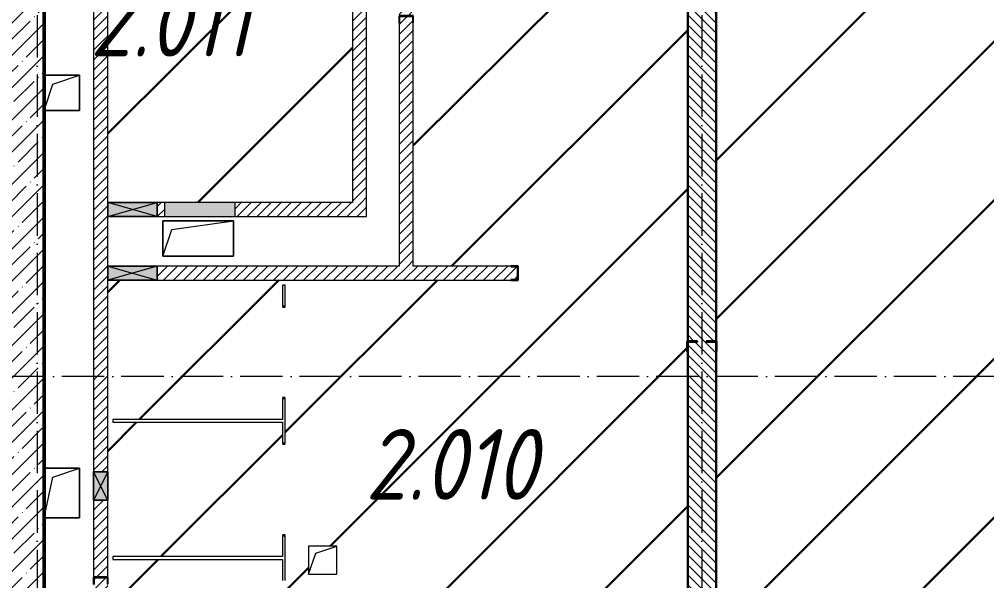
# Model space of a CAD drawing. Header units: millimetres. Extents: x -17017 to 628417, y -109036 to 199237.
# Drawn here: x 56385 to 63223, y 121200 to 125170 of the extents above; entities that cross this region are included whole.
import ezdxf

# ---------------------------------------------------------------- set-up
doc = ezdxf.new("R2010")
doc.units = ezdxf.units.MM
doc.linetypes.add('50_200_ШТРИХ_1Т_ш5_п1_п1_', pattern=[700, 500, -100, 0, -100])
for name, color, linetype, lineweight in [('2.4) ПГП вычит ЖБбалки 0.4 м -', 24, 'Continuous', 30), ('3.1) ЖБ окна 1.2 м', 102, 'Continuous', 30), ('A-DETL-GENF-OTLN', 7, 'Continuous', 9), ('A-DOOR-OPNG-MCUT', 7, 'Continuous', 35), ('A-FLOR-____-OTLN', 7, 'Continuous', 9), ('A-GENM-____-MCUT', 7, 'Continuous', 25), ('A-GENM-____-OTLN', 7, 'Continuous', 9), ('A-GENM-____-OTLN-1', 7, 'Continuous', 25), ('A-GLAZ-____-OTLN', 7, 'Continuous', 9), ('A-WALL-____-MCUT', 7, 'Continuous', 13), ('A-WALL-____-MCUT-2', 7, 'Continuous', 50), ('A-WALL-____-PATT-1', 7, 'Continuous', 9), ('A-WALL-FNSH-MCUT-1', 7, 'Continuous', 9), ('S-GRID-____-OTLN-1', 7, '50_200_ШТРИХ_1Т_ш5_п1_п1_', 9), ('Марки помещений', 7, 'Continuous', 9), ('стяжа', 7, 'Continuous', 30)]:
    doc.layers.add(name, color=color, linetype=linetype, lineweight=lineweight)
doc.layers.add('A-DOOR-____-OTLN-1', color=7, linetype='Continuous', lineweight=9, true_color=0xffffff)
doc.styles.add('ISOCPEUR_I_2', font='isocpeui.ttf', dxfattribs={"width": 0.85, "height": 2.3})
pattern_1 = [(45, (43259.71, 63713.66), (-35.35534, 35.35534), [])]

# ---------------------------------------------------------------- blocks, each defined once
blk = doc.blocks.new('DOR_ДУ_распашная__1Ст_Прямоугольная_ШЕР - Вн_650х2100h_Кабинки С_у-18405741-АР1_План отверстий 2 этажа в осях 1-64_Ю-ЯЯ')
at = {"layer": 'A-DOOR-OPNG-MCUT'}
for p, q in [((-325, -10), (-325, 10)), ((325, 10), (325, -10))]:
    blk.add_line(p, q, dxfattribs=at)
blk = doc.blocks.new('154_Фахверк_СКБ_Швеллер - Тип_100_3960-28331862-АР1_План отверстий 2 этажа в осях 1-64_Ю-ЯЯ')
at = {"layer": 'A-GENM-____-MCUT'}
for p, q in [((175, 50), (125, 50)), ((125, 50), (125, -50)), ((128, 47), (175, 47)), ((128, -47), (128, 47)), ((175, 47), (175, 50)), ((125, -50), (175, -50)), ((175, -47), (128, -47)), ((175, -50), (175, -47))]:
    blk.add_line(p, q, dxfattribs=at)
blk = doc.blocks.new('Фахверк_СКБ_Уголок - 200_3550-28267367-АР1_План отверстий 2 этажа в осях 1-64_Ю-ЯЯ')
at = {"layer": 'A-GENM-____-MCUT'}
for p, q in [((200, 156), (125, 156)), ((125, 156), (125, 81)), ((131, 81), (131, 150)), ((131, 150), (200, 150)), ((200, 150), (200, 156)), ((125, 81), (131, 81)), ((131, 19), (125, 19)), ((125, 19), (125, -56)), ((131, -50), (131, 19)), ((125, -56), (200, -56)), ((200, -50), (131, -50)), ((200, -56), (200, -50))]:
    blk.add_line(p, q, dxfattribs=at)
blk = doc.blocks.new('AR_Отверстие Ниша - Лючок-32401897-АР1_План отверстий 2 этажа в осях 1-64_Ю-ЯЯ')
at = {"layer": 'A-GLAZ-____-OTLN'}
blk.add_hatch(color=256, dxfattribs=at).paths.add_polyline_path([(250, -50), (250, 50), (-250, 50), (-250, -50), (-158, -50)], flags=0)
for p, q in [((250, 50), (-250, 50)), ((-250, 50), (-250, -50)), ((250, -50), (250, 50)), ((-250, -50), (250, -50))]:
    blk.add_line(p, q, dxfattribs=at)
blk = doc.blocks.new('AR_Отверстие прямоугольное _в стене_ - AR_Отверстие прямоугольное _в стене__ВК-32402434-АР1_План отверстий 2 этажа в осях 1-64_Ю-ЯЯ')
at = {"layer": 'A-GLAZ-____-OTLN'}
blk.add_hatch(color=256, dxfattribs=at).paths.add_polyline_path([(100, 50), (-100, 50), (-100, -50), (100, -50)], flags=0)
at = {"layer": 'A-DETL-GENF-OTLN'}
for p, q in [((-100, -50), (-100, 50)), ((-100, 50), (100, 50)), ((100, 50), (-100, -50)), ((-100, 50), (100, -50)), ((100, 50), (-100, 50)), ((-100, 50), (-100, -50)), ((100, 50), (100, -50)), ((100, -50), (100, 50)), ((100, -50), (-100, -50)), ((-100, -50), (100, -50))]:
    blk.add_line(p, q, dxfattribs=at)
blk = doc.blocks.new('AR_Отверстие прямоугольное _в плите_ - AR_Отверстие прямоугольное _в плите_-30458064-АР1_План отверстий 2 этажа в осях 1-64_Ю-ЯЯ')
at = {"layer": 'A-GENM-____-OTLN'}
for p, q in [((125, 125), (-125, 125)), ((-62.5, 62.5), (125, 125)), ((125, -125), (125, 125)), ((-125, -125), (-62.5, 62.5)), ((-125, -125), (125, -125))]:
    blk.add_line(p, q, dxfattribs=at)
blk = doc.blocks.new('AR_Отверстие прямоугольное _в плите_ - AR_Отверстие прямоугольное _в плите_-30459257-АР1_План отверстий 2 этажа в осях 1-64_Ю-ЯЯ')
at = {"layer": 'A-GENM-____-OTLN'}
for p, q in [((250, 125), (-250, 125)), ((-250, 125), (-250, -125)), ((-187.5, 62.5), (250, 125)), ((250, -125), (250, 125)), ((-250, -125), (-187.5, 62.5)), ((-250, -125), (250, -125))]:
    blk.add_line(p, q, dxfattribs=at)
blk = doc.blocks.new('AR_Отверстие прямоугольное _в плите_ - AR_Отверстие прямоугольное _в плите_-V156-АР1_План отверстий 2 этажа в осях 1-64_Ю-ЯЯ')
at = {"layer": 'A-GENM-____-OTLN'}
for p, q in [((125, 175), (-125, 175)), ((-62.5, 112.5), (125, 175)), ((125, -175), (125, 175)), ((-125, -175), (-62.5, 112.5)), ((-125, -175), (125, -175))]:
    blk.add_line(p, q, dxfattribs=at)
blk = doc.blocks.new('AR_Отверстие прямоугольное _в плите_ - AR_Отверстие прямоугольное _в плите_-30459207-АР1_План отверстий 2 этажа в осях 1-64_Ю-ЯЯ')
at = {"layer": 'A-GENM-____-OTLN'}
for p, q in [((100, 100), (-100, 100)), ((-100, 100), (-100, -100)), ((-50, 50), (100, 100)), ((100, -100), (100, 100)), ((-100, -100), (-50, 50)), ((-100, -100), (100, -100))]:
    blk.add_line(p, q, dxfattribs=at)
blk = doc.blocks.new('AR_Отверстие прямоугольное _в стене__БезПР - AR_Отверстие прямоугольное _в стене__БезПР-36427791-АР1_План отверстий 2 этажа в осях 1-64_Ю-ЯЯ')
at = {"layer": 'A-GLAZ-____-OTLN'}
blk.add_hatch(color=256, dxfattribs=at).paths.add_polyline_path([(-175, 50), (-175, -50), (175, -50), (175, 50)], flags=0)
at = {"layer": 'A-DETL-GENF-OTLN'}
for p, q in [((-175, -50), (-175, 50)), ((-175, 50), (175, 50)), ((175, 50), (-175, -50)), ((-175, 50), (175, -50)), ((175, 50), (-175, 50)), ((-175, 50), (-175, -50)), ((175, 50), (175, -50)), ((175, -50), (175, 50)), ((175, -50), (-175, -50)), ((-175, -50), (175, -50))]:
    blk.add_line(p, q, dxfattribs=at)
at = {"layer": 'A-GLAZ-____-OTLN'}
blk.add_line((175, 50), (-175, 50), dxfattribs=at)
blk = doc.blocks.new('2этаж')
at = {"layer": 'S-GRID-____-OTLN-1', "color": 251, "ltscale": 0.6, "true_color": 0x636466}
for p, q in [((-2341.7, 549908.8), (-2341.7, 511907.5)), ((2358.3, 549908.8), (2358.3, 511907.5)), ((59888.4, 517947), (-20260.4, 517947))]:
    blk.add_line(p, q, dxfattribs=at)

msp = doc.modelspace()

# ---------------------------------------------------------------- hatches: boundary and pattern name
at = {"layer": 'A-WALL-____-PATT-1'}
h = msp.add_hatch(dxfattribs=at)
h.set_pattern_fill('FP_13', color=256, style=0, pattern_type=2)
h.set_pattern_definition([(45, (43259.71, 63713.66), (-114.04925, 114.04925), []), (45, (43373.76, 63713.66), (-114.04925, 114.04925), [201.612, -40.322, 3.353, -36.97])])
h.paths.add_polyline_path([(56309.7, 119394.7), (56559.7, 119394.7), (56559.7, 126894.7), (56309.7, 126894.7), (56309.7, 120938.3)], flags=0)
h = msp.add_hatch(dxfattribs=at)
h.set_pattern_fill('FP_5', color=256, style=0, pattern_type=2)
h.set_pattern_definition(pattern_1)
h.paths.add_polyline_path([(57009.7, 119144.7), (57009.7, 119924.7), (56909.7, 119924.7), (56909.7, 119144.7)], flags=0)
h.paths.add_polyline_path([(56909.7, 120224.7), (57009.7, 120224.7), (57009.7, 121174.7), (57006.7, 121174.7), (57006.7, 121221.7), (56912.7, 121221.7), (56912.7, 121174.7), (56909.7, 121174.7), (56909.7, 120938.3)], flags=0)
h.paths.add_polyline_path([(56959.5, 121224.7), (57009.7, 121224.7), (57009.7, 121769.7), (56909.7, 121769.7), (56909.7, 121224.7), (56912.7, 121224.7)], flags=0)
h.paths.add_polyline_path([(56977.3, 121969.7), (57009.7, 121969.7), (57009.7, 126694.7), (56909.7, 126694.7), (56909.7, 121969.7)], flags=0)
h = msp.add_hatch(dxfattribs=at)
h.set_pattern_fill('FP_5', color=256, style=0, pattern_type=2)
h.set_pattern_definition(pattern_1)
h.paths.add_polyline_path([(58739.7, 123874.7), (58839.7, 123874.7), (58839.7, 126694.7), (58739.7, 126694.7), (58739.7, 124167.1)], flags=0)
h = msp.add_hatch(dxfattribs=at)
h.set_pattern_fill('FP_5', color=256, style=0, pattern_type=2)
h.set_pattern_definition(pattern_1)
h.paths.add_polyline_path([(59169.7, 123424.7), (59169.7, 125144.7), (59166.7, 125144.7), (59166.7, 125191.7), (59072.7, 125191.7), (59072.7, 125144.7), (59069.7, 125144.7), (59069.7, 123424.7), (59152, 123424.7)], flags=0)
h.paths.add_polyline_path([(59152, 125194.7), (59169.7, 125194.7), (59169.7, 126094.7), (59069.7, 126094.7), (59069.7, 125194.7), (59072.7, 125194.7)], flags=0)
h.paths.add_polyline_path([(59169.7, 126494.7), (59169.7, 126694.7), (59069.7, 126694.7), (59069.7, 126494.7), (59152, 126494.7)], flags=0)
h = msp.add_hatch(dxfattribs=at)
h.set_pattern_fill('FP_6', color=256, style=0, pattern_type=2)
h.set_pattern_definition([(135, (43259.71, 63713.66), (-35.35534, -35.35534), [])])
h.paths.add_polyline_path([(61109.7, 119394.7), (61309.7, 119394.7), (61309.7, 122888.7), (61240.7, 122888.7), (61240.7, 122894.7), (61309.7, 122894.7), (61309.7, 126394.7), (61109.7, 126394.7), (61109.7, 122894.7), (61178.7, 122894.7), (61178.7, 122888.7), (61109.7, 122888.7), (61109.7, 120938.3)], flags=0)
h = msp.add_hatch(dxfattribs=at)
h.set_pattern_fill('FP_5', color=256, style=0, pattern_type=2)
h.set_pattern_definition(pattern_1)
h.paths.add_polyline_path([(57384.5, 123774.7), (57409.7, 123774.7), (57409.7, 123874.7), (57359.7, 123874.7), (57359.7, 123774.7)], flags=0)
h.paths.add_polyline_path([(57909.7, 123774.7), (58839.7, 123774.7), (58839.7, 123874.7), (57909.7, 123874.7), (57909.7, 123826.7)], flags=0)
h = msp.add_hatch(dxfattribs=at)
h.set_pattern_fill('FP_5', color=256, style=0, pattern_type=2)
h.set_pattern_definition(pattern_1)
h.paths.add_polyline_path([(57384.5, 123324.7), (59859.7, 123324.7), (59859.7, 123327.7), (59906.7, 123327.7), (59906.7, 123421.7), (59859.7, 123421.7), (59859.7, 123424.7), (57359.7, 123424.7), (57359.7, 123324.7)], flags=0)
at = {"layer": 'стяжа'}
h = msp.add_hatch(dxfattribs=at)
h.set_pattern_fill('ANSI31', color=5, scale=250)
h.paths.add_polyline_path([(45509.7, 128119.7), (45503.7, 128119.7), (45503.7, 128194.7), (45503.7, 128200.7), (45503.7, 128269.7), (45509.7, 128494.7), (45509.7, 128794.7), (45509.7, 129269.7), (45503.7, 129269.7), (45503.7, 129338.7), (45503.7, 129344.7), (45503.7, 129419.7), (45509.7, 130794.7), (45209.7, 130794.7), (44709.7, 130794.7), (44709.7, 130894.7), (44709.7, 131144.7), (44610.8, 131144.7), (44610.8, 130944.7), (44510.8, 130944.7), (44510.8, 131144.7), (41309.7, 131144.7), (41309.7, 130894.7), (41159.7, 130894.7), (41159.7, 130594.7), (41065.7, 130594.7), (41065.7, 130494.7), (41059.7, 128694.7), (41065.7, 128694.7), (41065.7, 128619.7), (41062.6, 128094.7), (41159.7, 128094.7), (41159.7, 127894.7), (41059.7, 127894.7), (41059.7, 127619.7), (41065.7, 127619.7), (41065.7, 127544.7), (41059.7, 125744.7), (41309.7, 125744.7), (45509.7, 125744.7)])
h.paths.add_polyline_path([(48159.7, 123094.7), (48159.7, 123994.7), (48159.7, 124294.7), (48159.7, 124594.7), (48159.7, 125544.7), (47784.7, 125544.7), (47784.7, 125538.7), (47709.7, 125538.7), (46009.7, 125540.3), (46009.7, 125538.7), (45934.7, 125538.7), (41309.7, 125544.7), (41309.7, 125244.7), (41160.8, 125244.7), (41159.7, 125244.4), (41159.7, 125044.4), (41059.7, 125044.4), (41059.7, 124769.7), (41065.7, 124769.7), (41065.7, 124694.7), (41059.7, 122894.7), (41309.7, 122894.7), (41309.7, 122394.7), (41160.8, 122394.7), (41159.7, 122394.4), (41159.7, 122194.4), (41059.7, 122194.4), (41059.7, 121769.7), (41065.7, 121769.7), (41065.7, 121694.7), (41059.7, 119894.7), (41065.7, 119894.7), (41065.7, 119819.7), (41059.7, 119394.7), (41309.7, 119394.7), (41309.7, 119144.7), (45659.7, 119144.7), (45659.7, 121744.7), (45659.7, 121794.7), (45759.7, 121794.7), (45759.7, 121744.7), (45759.7, 119144.7), (48409.7, 119144.7), (48409.7, 121594.7), (48159.7, 121594.7), (48159.7, 121694.7), (48159.7, 121744.7), (48159.7, 122244.7)])
h.paths.add_polyline_path([(61109.7, 122819.7), (61103.7, 122819.7), (61103.7, 122894.7), (61109.7, 126394.7), (60959.7, 126394.7), (60959.7, 126694.7), (60834.7, 126694.7), (60834.7, 126688.7), (60759.7, 126688.7), (59684.7, 126694.3), (59684.7, 126688.7), (59615.7, 126688.7), (59609.7, 126688.7), (59534.7, 126688.7), (59169.7, 126690.7), (59169.7, 126494.7), (59169.7, 126294.7), (59169.7, 126094.7), (59169.7, 125194.7), (59169.7, 125144.7), (59169.7, 123424.7), (59859.7, 123424.7), (59909.7, 123424.7), (59909.7, 123324.7), (59859.7, 123324.7), (57359.7, 123324.7), (57009.7, 123324.7), (57009.7, 121969.7), (57009.7, 121769.7), (57009.7, 121224.7), (57009.7, 121174.7), (57009.7, 120248.7), (57015.7, 120248.7), (57015.7, 119900.7), (57009.7, 119144.7), (59534.7, 119144.7), (59534.7, 119150.7), (59609.7, 119150.7), (60609.7, 119144.7), (60609.7, 119150.7), (60684.7, 119150.7), (60759.7, 119149.1), (60759.7, 119244.7), (60959.7, 119244.7), (60959.7, 119394.7), (61109.7, 119394.7)])
h.paths.add_polyline_path([(58629.7, 121444.7), (58629.7, 121244.7), (58429.7, 121244.7), (58429.7, 121444.7)], flags=16)
h.paths.add_polyline_path([(58264.7, 122169.7), (58244.7, 122169.7), (58244.7, 122319.7), (57044.7, 122319.7), (57044.7, 122339.7), (58244.7, 122339.7), (58244.7, 122489.7), (58264.7, 122489.7)], flags=16)
h.paths.add_polyline_path([(58264.7, 121519.7), (58264.7, 121199.7), (58244.7, 121199.7), (58244.7, 121349.7), (57044.7, 121349.7), (57044.7, 121369.7), (58244.7, 121369.7), (58244.7, 121519.7)], flags=16)
h.paths.add_polyline_path([(58264.7, 123139.7), (58244.7, 123139.7), (58244.7, 123289.7), (58264.7, 123289.7)], flags=16)
h.paths.add_polyline_path([(58264.7, 120549.7), (58264.7, 120229.7), (58244.7, 120229.7), (58244.7, 120379.7), (57044.7, 120379.7), (57044.7, 120399.7), (58244.7, 120399.7), (58244.7, 120549.7)], flags=16)
h.paths.add_polyline_path([(58264.7, 119579.7), (58264.7, 119179.7), (58244.7, 119179.7), (58244.7, 119579.7)], flags=16)
h.paths.add_polyline_path([(59439.7, 126294.7), (59239.7, 126294.7), (59239.7, 126494.7), (59439.7, 126494.7)], flags=16)
h.paths.add_polyline_path([(58739.7, 126194.7), (58339.7, 126194.7), (58339.7, 126294.7), (58339.7, 126688.7), (58239.7, 126688.7), (58233.7, 126688.7), (58164.7, 126688.7), (57314.7, 126694.2), (57314.7, 126688.7), (57245.7, 126688.7), (57239.7, 126688.7), (57164.7, 126688.7), (57009.7, 126690.2), (57009.7, 123874.7), (57359.7, 123874.7), (57409.7, 123874.7), (57909.7, 123874.7), (58739.7, 123874.7)], flags=17)
h.paths.add_polyline_path([(67889.7, 126044.7), (67489.7, 126044.7), (67439.7, 126044.7), (67339.7, 126044.7), (67339.7, 126694.7), (66959.7, 126694.7), (66759.7, 126694.7), (66309.7, 126694.7), (66309.7, 126294.7), (65759.7, 126294.7), (65309.7, 126294.7), (63959.7, 126294.7), (63959.7, 126394.7), (63959.7, 126694.7), (63359.7, 126694.7), (62509.7, 126694.7), (62334.7, 126694.7), (62334.7, 126688.7), (62265.7, 126688.7), (62259.7, 126688.7), (62184.7, 126688.7), (61959.7, 126690.6), (61959.7, 126194.7), (61309.7, 126194.7), (61309.7, 122894.7), (61315.7, 122894.7), (61315.7, 122819.7), (61309.7, 119394.7), (61459.7, 119394.7), (61459.7, 119244.7), (61659.7, 119244.7), (61659.7, 119144.7), (61734.7, 119144.7), (61734.7, 119150.7), (61809.7, 119150.7), (63609.7, 119144.7), (63609.7, 119150.7), (63684.7, 119150.7), (63959.7, 119144.7), (63959.7, 119394.7), (64459.7, 119394.7), (64459.7, 119244.7), (64659.7, 119244.7), (64659.7, 119144.7), (64734.7, 119144.7), (64734.7, 119150.7), (64809.7, 119150.7), (66609.7, 119144.7), (66609.7, 119150.7), (66684.7, 119150.7), (67734.7, 119144.7), (67734.7, 119150.7), (67809.7, 119150.7), (69609.7, 119144.7), (69609.7, 119150.7), (69684.7, 119150.7), (69759.7, 119149.1), (69759.7, 119244.7), (69959.7, 119244.7), (69959.7, 119394.7), (70109.7, 119394.7), (70109.7, 122819.7), (70103.7, 122819.7), (70103.7, 122894.7), (70109.1, 126044.7)])
h.paths.add_polyline_path([(78409.7, 126294.7), (78409.7, 126688.7), (78309.7, 126688.7), (78303.7, 126688.7), (78234.7, 126688.7), (77484.7, 126694.2), (77484.7, 126688.7), (77415.7, 126688.7), (77409.7, 126688.7), (77334.7, 126688.7), (77259.7, 126689.4), (77259.7, 126294.7), (75859.7, 126294.7), (75859.7, 126694.7), (75634.7, 126694.7), (75634.7, 126688.7), (75559.7, 126688.7), (75553.7, 126688.7), (75484.7, 126688.7), (75109.7, 126694.7), (74259.7, 126694.7), (73859.7, 126694.7), (73859.7, 126688.7), (73784.7, 126688.7), (73459.7, 126694.7), (73459.7, 126394.7), (73459.7, 125994.7), (70309.7, 125994.7), (70309.7, 122894.7), (70315.7, 122894.7), (70315.7, 122819.7), (70309.7, 119394.7), (70459.7, 119394.7), (70459.7, 119244.7), (70659.7, 119244.7), (70659.7, 119144.7), (70734.7, 119144.7), (70734.7, 119150.7), (70809.7, 119150.7), (72609.7, 119144.7), (72609.7, 119150.7), (72684.7, 119150.7), (72959.7, 119144.7), (72959.7, 119394.7), (73459.7, 119394.7), (73459.7, 119244.7), (73659.7, 119244.7), (73659.7, 119144.7), (73734.7, 119144.7), (73734.7, 119150.7), (73809.7, 119150.7), (75609.7, 119144.7), (75609.7, 119150.7), (75684.7, 119150.7), (76734.7, 119144.7), (76734.7, 119150.7), (76809.7, 119150.7), (78609.7, 119144.7), (78609.7, 119150.7), (78684.7, 119150.7), (78759.7, 119149.1), (78759.7, 119244.7), (78959.7, 119244.7), (78959.7, 119394.7), (79259.7, 119394.7), (79259.7, 122819.7), (79253.7, 122819.7), (79253.7, 122894.7), (79259.5, 126294.7)])
h.paths.add_polyline_path([(88259.7, 126394.7), (87959.7, 126394.7), (87959.7, 126644.7), (87559.7, 126644.7), (85759.7, 126644.7), (85309.7, 126644.7), (85309.7, 126244.7), (85209.7, 126244.7), (85159.7, 126244.7), (84709.7, 126244.7), (84159.7, 126244.7), (84159.7, 126644.7), (83459.7, 126644.7), (83459.7, 126244.7), (83309.7, 126244.7), (83259.7, 126244.7), (82859.7, 126244.7), (81959.7, 126244.7), (81959.7, 126394.7), (81959.7, 126694.7), (81634.7, 126694.7), (81634.7, 126688.7), (81559.7, 126688.7), (81553.7, 126688.7), (81484.7, 126688.7), (81134.7, 126694.7), (80284.7, 126694.7), (79859.7, 126694.7), (79859.7, 126688.7), (79784.7, 126688.7), (79459.7, 126694.7), (79459.7, 126394.7), (79459.7, 122894.7), (79465.7, 122894.7), (79465.7, 122819.7), (79459.7, 119394.7), (79459.7, 119244.7), (79659.7, 119244.7), (79659.7, 119144.7), (79734.7, 119144.7), (79734.7, 119150.7), (79809.7, 119150.7), (81609.7, 119144.7), (81609.7, 119150.7), (81684.7, 119150.7), (81959.7, 119144.7), (81959.7, 119394.7), (82459.7, 119394.7), (82459.7, 119244.7), (82659.7, 119244.7), (82659.7, 119144.7), (82734.7, 119144.7), (82734.7, 119150.7), (82809.7, 119150.7), (84609.7, 119144.7), (84609.7, 119150.7), (84684.7, 119150.7), (85734.7, 119144.7), (85734.7, 119150.7), (85809.7, 119150.7), (87609.7, 119144.7), (87609.7, 119150.7), (87684.7, 119150.7), (87759.7, 119149.1), (87759.7, 119244.7), (87959.7, 119244.7), (87959.7, 119394.7), (88259.7, 119394.7), (88259.7, 122819.7), (88253.7, 122819.7), (88253.7, 122894.7)])
h.paths.add_polyline_path([(97109.7, 124894.7), (97109.7, 124994.7), (97109.7, 125044.7), (97109.7, 125494.7), (97109.7, 126044.7), (93509.7, 126044.7), (93109.7, 126044.7), (93059.7, 126044.7), (92909.7, 126044.7), (92909.7, 126694.7), (92009.7, 126694.7), (92009.7, 126394.7), (91509.7, 126394.7), (91509.7, 126694.7), (91184.7, 126694.7), (91184.7, 126688.7), (91109.7, 126688.7), (91103.7, 126688.7), (91034.7, 126688.7), (90694.7, 126694.7), (89844.7, 126694.7), (89409.7, 126694.7), (89409.7, 126688.7), (89334.7, 126688.7), (89009.7, 126694.7), (89009.7, 126394.7), (88759.7, 126394.7), (88759.7, 119394.7), (89009.7, 119394.7), (89009.7, 119244.7), (89209.7, 119244.7), (89209.7, 119144.7), (89284.7, 119144.7), (89284.7, 119150.7), (89359.7, 119150.7), (91159.7, 119144.7), (91159.7, 119150.7), (91234.7, 119150.7), (91509.7, 119144.7), (91509.7, 119394.7), (92009.7, 119394.7), (92009.7, 119244.7), (92209.7, 119244.7), (92209.7, 119144.7), (92284.7, 119144.7), (92284.7, 119150.7), (92359.7, 119150.7), (94159.7, 119144.7), (94159.7, 119150.7), (94234.7, 119150.7), (95284.7, 119144.7), (95284.7, 119150.7), (95359.7, 119150.7), (97159.7, 119144.7), (97159.7, 119150.7), (97234.7, 119150.7), (97309.7, 119149.1), (97309.7, 119244.7), (97509.7, 119244.7), (97509.7, 119394.7), (97659.7, 119394.7), (97659.7, 122819.7), (97653.7, 122819.7), (97653.7, 122894.7), (97657.1, 124894.7)])
h.paths.add_polyline_path([(106509.7, 125944.7), (106509.7, 126194.7), (106509.7, 126394.7), (106509.7, 126694.7), (105684.7, 126694.7), (105684.7, 126688.7), (105609.7, 126688.7), (103884.7, 126694.5), (103884.7, 126688.7), (103815.7, 126688.7), (103809.7, 126688.7), (103734.7, 126688.7), (103009.7, 126691.2), (103009.7, 126194.7), (102909.7, 126194.7), (102859.7, 126194.7), (102409.7, 126194.7), (100509.7, 126194.7), (100509.7, 126394.7), (100509.7, 126694.7), (100184.7, 126694.7), (100184.7, 126688.7), (100109.7, 126688.7), (100103.7, 126688.7), (100034.7, 126688.7), (99609.7, 126694.7), (98759.7, 126694.7), (98409.7, 126694.7), (98409.7, 126688.7), (98334.7, 126688.7), (98009.7, 126694.7), (98009.7, 126394.7), (97859.7, 126394.7), (97859.7, 122894.7), (97865.7, 122894.7), (97865.7, 122819.7), (97859.7, 119394.7), (98009.7, 119394.7), (98009.7, 119244.7), (98209.7, 119244.7), (98209.7, 119144.7), (98284.7, 119144.7), (98284.7, 119150.7), (98359.7, 119150.7), (100159.7, 119144.7), (100159.7, 119150.7), (100234.7, 119150.7), (100309.7, 119149.1), (100309.7, 119244.7), (100509.7, 119244.7), (100509.7, 119394.7), (101009.7, 119394.7), (101009.7, 119244.7), (101209.7, 119244.7), (101209.7, 119144.7), (101284.7, 119144.7), (101284.7, 119150.7), (101359.7, 119150.7), (103159.7, 119144.7), (103159.7, 119150.7), (103234.7, 119150.7), (104284.7, 119144.7), (104284.7, 119150.7), (104359.7, 119150.7), (106159.7, 119144.7), (106159.7, 119150.7), (106234.7, 119150.7), (106509.7, 119144.7), (106509.7, 119394.7)])
h.paths.add_polyline_path([(109489.7, 126255.7), (109483.7, 126255.7), (109483.7, 126603.7), (109489.7, 126694.7), (108834.7, 126694.7), (108834.7, 126688.7), (108759.7, 126688.7), (108753.7, 126688.7), (108684.7, 126688.7), (108584.7, 126694.7), (108334.7, 126694.7), (107684.7, 126694.7), (107684.7, 126688.7), (107615.7, 126688.7), (107609.7, 126688.7), (107534.7, 126688.7), (107209.7, 126692.4), (107209.7, 126194.7), (107209.7, 125994.7), (107209.7, 125944.7), (107209.7, 125544.7), (107209.7, 125194.7), (106759.7, 125194.7), (106759.7, 121094.7), (107159.7, 121094.7), (107159.7, 120994.7), (107159.7, 120494.7), (107159.7, 120394.7), (106759.7, 120394.7), (106759.7, 119394.7), (107009.7, 119394.7), (107009.7, 119344.7), (107109.7, 119344.7), (107109.7, 119144.7), (107184.7, 119144.7), (107184.7, 119150.7), (107259.7, 119150.7), (108259.7, 119144.7), (108259.7, 119150.7), (108334.7, 119150.7), (109489.7, 119144.7), (109489.7, 119220.7), (109483.7, 119220.7), (109483.7, 119568.7), (109489.7, 121074.7), (109489.7, 121274.7), (109489.7, 121694.7), (109489.7, 121744.7), (109489.7, 122710.7), (109483.7, 122710.7), (109483.7, 123158.7), (109489.4, 123540.7), (109483.7, 123540.7), (109483.7, 124088.7), (109489.7, 124294.7), (108589.7, 124294.7), (108339.7, 124294.7), (108209.7, 124294.7), (108159.7, 124294.7), (108159.7, 124394.7), (108209.7, 124394.7), (108339.7, 124394.7), (108589.7, 124394.7), (109489.7, 124394.7)])
h.paths.add_polyline_path([(108254.7, 124259.7), (108254.7, 124159.7), (108234.7, 124159.7), (108234.7, 124259.7)], flags=16)
h.paths.add_polyline_path([(107559.7, 125994.7), (107359.7, 125994.7), (107359.7, 126194.7), (107559.7, 126194.7)], flags=16)
h.paths.add_polyline_path([(108254.7, 123509.7), (108254.7, 123409.7), (109454.7, 123409.7), (109454.7, 123389.7), (108254.7, 123389.7), (108254.7, 123289.7), (108234.7, 123289.7), (108234.7, 123509.7)], flags=16)
h.paths.add_polyline_path([(108254.7, 122639.7), (108254.7, 122539.7), (109454.7, 122539.7), (109454.7, 122519.7), (108254.7, 122519.7), (108254.7, 122419.7), (108234.7, 122419.7), (108234.7, 122639.7)], flags=16)
h.paths.add_polyline_path([(108254.7, 121769.7), (108254.7, 121669.7), (109454.7, 121669.7), (109454.7, 121649.7), (108234.7, 121649.7), (108234.7, 121769.7)], flags=16)
h.paths.add_polyline_path([(109059.7, 121274.5), (109259.7, 121274.5), (109259.7, 121074.5), (109059.7, 121074.5)], flags=16)

# ---------------------------------------------------------------- linework, layer by layer
at = {"layer": '2.4) ПГП вычит ЖБбалки 0.4 м -'}
for points in [[(61109.7, 126394.7), (61109.7, 119394.7)], [(61309.7, 119394.7), (61309.7, 126194.7)]]:
    msp.add_lwpolyline(points, dxfattribs=at)
at = {"layer": 'A-FLOR-____-OTLN'}
for p, q in [((56559.7, 124774.7), (56809.7, 124774.7)), ((56809.7, 124774.7), (56809.7, 124524.7)), ((56809.7, 124524.7), (56559.7, 124524.7)), ((57399.7, 123744.7), (57899.7, 123744.7)), ((57399.7, 123494.7), (57399.7, 123744.7)), ((57899.7, 123744.7), (57899.7, 123494.7)), ((57899.7, 123494.7), (57399.7, 123494.7)), ((56559.7, 121994.7), (56809.7, 121994.7)), ((56809.7, 121994.7), (56809.7, 121644.7)), ((56809.7, 121644.7), (56559.7, 121644.7))]:
    msp.add_line(p, q, dxfattribs=at)
at = {"layer": 'A-WALL-____-MCUT'}
for p, q in [((61109.7, 126394.7), (61109.7, 122894.7)), ((61309.7, 122894.7), (61309.7, 126394.7)), ((61109.7, 122819.7), (61109.7, 119394.7)), ((61309.7, 119394.7), (61309.7, 122819.7))]:
    msp.add_line(p, q, dxfattribs=at)
at = {"layer": 'A-WALL-____-MCUT-2'}
msp.add_line((56559.7, 119394.7), (56559.7, 126894.7), dxfattribs=at)
at = {"layer": 'A-WALL-FNSH-MCUT-1'}
for p, q in [((56909.7, 126694.7), (56909.7, 121969.7)), ((57009.7, 123874.7), (57009.7, 126694.7)), ((58839.7, 123774.7), (58839.7, 126694.7)), ((58739.7, 126194.7), (58739.7, 123874.7)), ((59069.7, 125144.7), (59069.7, 123424.7)), ((59169.7, 123424.7), (59169.7, 125144.7)), ((57409.7, 123874.7), (57359.7, 123874.7)), ((58739.7, 123874.7), (57909.7, 123874.7)), ((57009.7, 123424.7), (57009.7, 123774.7)), ((57359.7, 123774.7), (57409.7, 123774.7)), ((57909.7, 123774.7), (58839.7, 123774.7)), ((59069.7, 123424.7), (57359.7, 123424.7)), ((59859.7, 123424.7), (59169.7, 123424.7)), ((57009.7, 121969.7), (57009.7, 123324.7)), ((57359.7, 123324.7), (59859.7, 123324.7)), ((58264.7, 123289.7), (58244.7, 123289.7)), ((58244.7, 123289.7), (58244.7, 123139.7)), ((58264.7, 123139.7), (58264.7, 123289.7)), ((58244.7, 122489.7), (58244.7, 122339.7)), ((58264.7, 122169.7), (58264.7, 122489.7)), ((58244.7, 122339.7), (57044.7, 122339.7)), ((57044.7, 122339.7), (57044.7, 122319.7)), ((57044.7, 122319.7), (58244.7, 122319.7)), ((58244.7, 122319.7), (58244.7, 122169.7)), ((56909.7, 121769.7), (56909.7, 121224.7)), ((57009.7, 121224.7), (57009.7, 121769.7)), ((58244.7, 121519.7), (58244.7, 121369.7)), ((58264.7, 121199.7), (58264.7, 121519.7)), ((58244.7, 121369.7), (57044.7, 121369.7)), ((57044.7, 121369.7), (57044.7, 121349.7)), ((57044.7, 121349.7), (58244.7, 121349.7)), ((58244.7, 121349.7), (58244.7, 121199.7))]:
    msp.add_line(p, q, dxfattribs=at)

# ---------------------------------------------------------------- block references
at = {"layer": '3.1) ЖБ окна 1.2 м'}
msp.add_blockref('2этаж', (58851.4, -395302.3), dxfattribs=at)
at = {"layer": 'A-DOOR-____-OTLN-1', "rotation": 90.00000000000007}
for p in [(58254.7, 122814.7), (58254.7, 121844.7)]:
    msp.add_blockref('DOR_ДУ_распашная__1Ст_Прямоугольная_ШЕР - Вн_650х2100h_Кабинки С_у-18405741-АР1_План отверстий 2 этажа в осях 1-64_Ю-ЯЯ', p, dxfattribs=at)
at = {"layer": 'A-GENM-____-OTLN'}
for name, p in [('AR_Отверстие прямоугольное _в плите_ - AR_Отверстие прямоугольное _в плите_-30458064-АР1_План отверстий 2 этажа в осях 1-64_Ю-ЯЯ', (56684.7, 124649.7)), ('AR_Отверстие прямоугольное _в плите_ - AR_Отверстие прямоугольное _в плите_-30459257-АР1_План отверстий 2 этажа в осях 1-64_Ю-ЯЯ', (57649.7, 123619.7)), ('AR_Отверстие прямоугольное _в плите_ - AR_Отверстие прямоугольное _в плите_-V156-АР1_План отверстий 2 этажа в осях 1-64_Ю-ЯЯ', (56684.7, 121819.7)), ('AR_Отверстие прямоугольное _в плите_ - AR_Отверстие прямоугольное _в плите_-30459207-АР1_План отверстий 2 этажа в осях 1-64_Ю-ЯЯ', (58529.7, 121344.7))]:
    msp.add_blockref(name, p, dxfattribs=at)
at = {"layer": 'A-GENM-____-OTLN-1'}
for name, p, rotation in [('154_Фахверк_СКБ_Швеллер - Тип_100_3960-28331862-АР1_План отверстий 2 этажа в осях 1-64_Ю-ЯЯ', (59119.7, 125319.7), 270.0000000000001), ('154_Фахверк_СКБ_Швеллер - Тип_100_3960-28331862-АР1_План отверстий 2 этажа в осях 1-64_Ю-ЯЯ', (60034.7, 123374.7), 180), ('Фахверк_СКБ_Уголок - 200_3550-28267367-АР1_План отверстий 2 этажа в осях 1-64_Ю-ЯЯ', (61159.7, 123019.7), 269.9999999999999), ('154_Фахверк_СКБ_Швеллер - Тип_100_3960-28331862-АР1_План отверстий 2 этажа в осях 1-64_Ю-ЯЯ', (56959.7, 121349.7), 270.0000000000001)]:
    msp.add_blockref(name, p, dxfattribs=dict(at, rotation=rotation))
at = {"layer": 'A-GLAZ-____-OTLN'}
for name, p, rotation in [('AR_Отверстие прямоугольное _в стене__БезПР - AR_Отверстие прямоугольное _в стене__БезПР-36427791-АР1_План отверстий 2 этажа в осях 1-64_Ю-ЯЯ', (57184.7, 123824.7), 180), ('AR_Отверстие Ниша - Лючок-32401897-АР1_План отверстий 2 этажа в осях 1-64_Ю-ЯЯ', (57659.7, 123824.7), 180), ('AR_Отверстие прямоугольное _в стене_ - AR_Отверстие прямоугольное _в стене__ВК-32402434-АР1_План отверстий 2 этажа в осях 1-64_Ю-ЯЯ', (56959.7, 121869.7), 270.0000000000001)]:
    msp.add_blockref(name, p, dxfattribs=dict(at, rotation=rotation))
msp.add_blockref('AR_Отверстие прямоугольное _в стене__БезПР - AR_Отверстие прямоугольное _в стене__БезПР-36427791-АР1_План отверстий 2 этажа в осях 1-64_Ю-ЯЯ', (57184.7, 123374.7), dxfattribs=at)

# ---------------------------------------------------------------- texts
at = {"layer": 'Марки помещений', "char_height": 500, "attachment_point": 1, "style": 'ISOCPEUR_I_2'}
for s, insert, width in [('2.011', (56885, 125407), 689.451), ('2.010', (58830.8, 122272.4), 737.552)]:
    msp.add_mtext(s, dxfattribs=dict(at, insert=insert, width=width))

doc.saveas('drawing.dxf')
